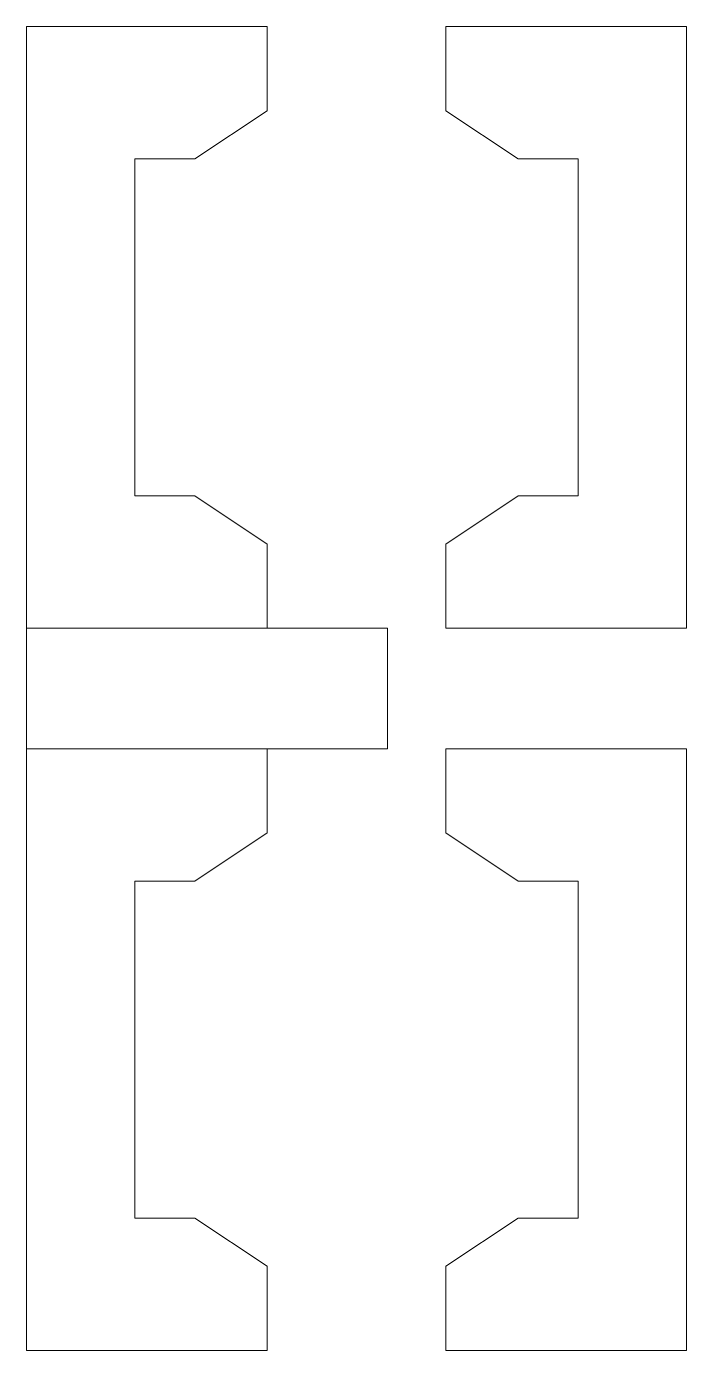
# Model space of a CAD drawing. Header units: millimetres. Extents: x 2.5 to 8, y -5.5 to 5.5.
import ezdxf

# ---------------------------------------------------------------- set-up
doc = ezdxf.new("R2010")
doc.units = ezdxf.units.MM
doc.layers.add('bearing', color=7, linetype='CONTINUOUS', lineweight=0)
doc.layers.add('washer', color=7, linetype='CONTINUOUS', lineweight=0)

msp = doc.modelspace()

# ---------------------------------------------------------------- linework, layer by layer
at = {"layer": 'bearing'}
for p, q in [((2.5, 5.5), (4.5, 5.5)), ((4.5, 5.5), (4.5, 4.8)), ((2.5, 0.5), (2.5, 5.5)), ((7.985, 5.5), (5.985, 5.5)), ((5.985, 5.5), (5.985, 4.8)), ((7.985, 0.5), (7.985, 5.5)), ((4.5, 4.8), (3.9, 4.4)), ((5.985, 4.8), (6.585, 4.4)), ((3.9, 4.4), (3.4, 4.4)), ((3.4, 4.4), (3.4, 1.6)), ((6.585, 4.4), (7.085, 4.4)), ((7.085, 4.4), (7.085, 1.6)), ((3.9, 1.6), (3.4, 1.6)), ((4.5, 1.2), (3.9, 1.6)), ((5.985, 1.2), (6.585, 1.6)), ((6.585, 1.6), (7.085, 1.6)), ((4.5, 0.5), (4.5, 1.2)), ((5.985, 0.5), (5.985, 1.2)), ((2.5, 0.5), (4.5, 0.5)), ((7.985, 0.5), (5.985, 0.5)), ((2.5, -0.5), (2.5, -5.5)), ((2.5, -0.5), (4.5, -0.5)), ((4.5, -0.5), (4.5, -1.2)), ((7.985, -0.5), (5.985, -0.5)), ((5.985, -0.5), (5.985, -1.2)), ((7.985, -0.5), (7.985, -5.5)), ((4.5, -1.2), (3.9, -1.6)), ((5.985, -1.2), (6.585, -1.6)), ((3.9, -1.6), (3.4, -1.6)), ((3.4, -4.4), (3.4, -1.6)), ((6.585, -1.6), (7.085, -1.6)), ((7.085, -4.4), (7.085, -1.6)), ((3.9, -4.4), (3.4, -4.4)), ((5.985, -4.8), (6.585, -4.4)), ((6.585, -4.4), (7.085, -4.4)), ((4.5, -4.8), (3.9, -4.4)), ((4.5, -5.5), (4.5, -4.8)), ((5.985, -5.5), (5.985, -4.8)), ((2.5, -5.5), (4.5, -5.5)), ((7.985, -5.5), (5.985, -5.5))]:
    msp.add_line(p, q, dxfattribs=at)
at = {"layer": 'washer'}
for p, q in [((2.5, 0), (2.5, 0.5)), ((2.5, 0.5), (5.5, 0.5)), ((5.5, 0.5), (5.5, -0.5)), ((2.5, 0), (2.5, -0.5)), ((5.5, -0.5), (2.5, -0.5))]:
    msp.add_line(p, q, dxfattribs=at)

doc.saveas('drawing.dxf')
